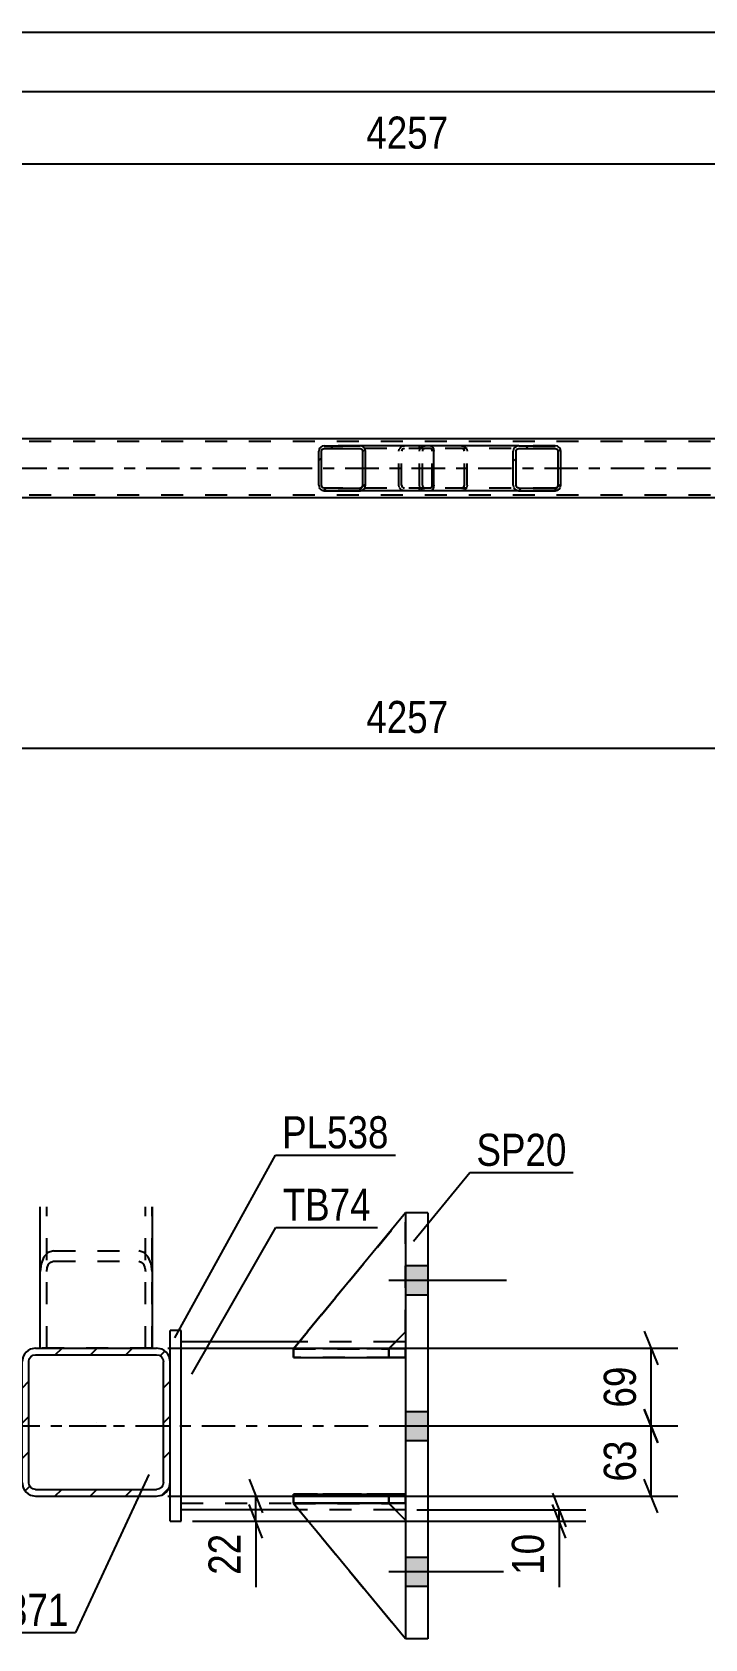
# Model space of a CAD drawing. Header units: millimetres. Extents: x 0 to 841, y 0 to 594.
# Drawn here: x 209 to 269, y 142.7 to 286 of the extents above; entities that cross this region are included whole.
import ezdxf

# ---------------------------------------------------------------- set-up
doc = ezdxf.new("R2010")
doc.units = ezdxf.units.MM
doc.linetypes.add('DXK_LINE_DOT2', pattern=[3.9198, 1.9599, -1.9599])
doc.linetypes.add('DXK_LINE_DOT3', pattern=[5.9187, 2.979, -0.9799, 0.9799, -0.9799])
doc.styles.add('Arial Narrow', font='ARIALN.TTF', dxfattribs={"height": 0.2})

# ---------------------------------------------------------------- blocks, each defined once
blk = doc.blocks.new('Part-814521622-2860 - 2731')
at = {"color": 7, "linetype": 'DXK_LINE_DOT2'}
for p, q in [((724.18, 249.51), (65.27, 249.51)), ((724.18, 244.71), (65.27, 244.71))]:
    blk.add_line(p, q, dxfattribs=at)
at = {"color": 2, "linetype": 'Continuous'}
for p, q in [((326.79, 249.75), (162.52, 249.75)), ((326.79, 244.47), (162.52, 244.47))]:
    blk.add_line(p, q, dxfattribs=at)
at = {"color": 7, "linetype": 'DXK_LINE_DOT3'}
blk.add_line((65.27, 247.11), (724.18, 247.11), dxfattribs=at)
blk = doc.blocks.new('Part-814521622-2922 - 2731')
at = {"linetype": 'Continuous'}
h = blk.add_hatch(dxfattribs=at)
h.set_pattern_fill('', scale=0.7, style=0, pattern_type=0)
h.set_pattern_definition([(45, (256.1018, 248.8128), (-1.57154, 1.57154), [])])
h.paths.add_polyline_path([(256.14, 248.63), (256.1, 248.81), (255.99, 248.97), (255.83, 249.07), (255.63, 249.11), (252.39, 249.11), (252.2, 249.07), (252.03, 248.97), (251.92, 248.81), (251.88, 248.63), (251.88, 245.59), (251.92, 245.41), (252.03, 245.25), (252.2, 245.15), (252.39, 245.11), (255.63, 245.11), (255.83, 245.15), (255.99, 245.25), (256.1, 245.41), (256.14, 245.59)])
h.paths.add_polyline_path([(255.87, 245.5), (255.81, 245.42), (255.73, 245.37), (255.63, 245.35), (252.39, 245.35), (252.3, 245.37), (252.21, 245.42), (252.16, 245.5), (252.14, 245.59), (252.14, 248.63), (252.16, 248.72), (252.21, 248.8), (252.3, 248.85), (252.39, 248.87), (255.63, 248.87), (255.73, 248.85), (255.81, 248.8), (255.87, 248.72), (255.89, 248.63), (255.89, 245.59)])
at = {"color": 7, "linetype": 'DXK_LINE_DOT2'}
for p, q in [((243.53, 248.63), (243.57, 248.81)), ((243.53, 245.59), (243.53, 248.63)), ((243.81, 248.72), (243.79, 248.63)), ((243.79, 245.59), (243.79, 248.63)), ((243.86, 248.8), (243.81, 248.72)), ((243.85, 249.07), (244.05, 249.11)), ((243.95, 248.85), (243.86, 248.8)), ((244.05, 248.87), (243.95, 248.85)), ((244.53, 249.11), (244.05, 249.11)), ((255.63, 248.87), (244.05, 248.87)), ((247.28, 249.11), (247.48, 249.07)), ((247.38, 248.85), (247.28, 248.87)), ((247.46, 248.8), (247.38, 248.85)), ((247.52, 248.72), (247.46, 248.8)), ((247.54, 248.63), (247.52, 248.72)), ((247.54, 245.59), (247.54, 248.63)), ((247.75, 248.81), (247.79, 248.63)), ((247.79, 245.59), (247.79, 248.63)), ((255.63, 249.11), (252.39, 249.11)), ((243.57, 245.41), (243.53, 245.59)), ((243.79, 245.59), (243.81, 245.5)), ((243.81, 245.5), (243.86, 245.42)), ((244.05, 245.11), (243.85, 245.15)), ((243.86, 245.42), (243.95, 245.37)), ((243.95, 245.37), (244.05, 245.35)), ((255.63, 245.35), (244.05, 245.35)), ((244.53, 245.11), (244.05, 245.11)), ((247.28, 245.35), (247.38, 245.37)), ((247.48, 245.15), (247.28, 245.11)), ((247.38, 245.37), (247.46, 245.42)), ((247.46, 245.42), (247.52, 245.5)), ((247.52, 245.5), (247.54, 245.59)), ((247.79, 245.59), (247.75, 245.41)), ((255.63, 245.11), (252.39, 245.11))]:
    blk.add_line(p, q, dxfattribs=at)
at = {"color": 2, "linetype": 'Continuous'}
for p, q in [((252.39, 249.11), (244.53, 249.11)), ((251.92, 248.81), (251.88, 248.63)), ((251.88, 245.59), (251.88, 248.63)), ((252.14, 248.63), (252.16, 248.72)), ((252.14, 245.59), (252.14, 248.63)), ((252.16, 248.72), (252.21, 248.8)), ((252.39, 249.11), (252.2, 249.07)), ((252.21, 248.8), (252.3, 248.85)), ((252.3, 248.85), (252.39, 248.87)), ((252.39, 249.11), (255.63, 249.11)), ((252.39, 248.87), (255.63, 248.87)), ((255.83, 249.07), (255.63, 249.11)), ((255.63, 248.87), (255.73, 248.85)), ((255.73, 248.85), (255.81, 248.8)), ((255.81, 248.8), (255.87, 248.72)), ((255.87, 248.72), (255.89, 248.63)), ((255.89, 245.59), (255.89, 248.63)), ((256.14, 248.63), (256.1, 248.81)), ((256.14, 245.59), (256.14, 248.63)), ((252.39, 245.11), (244.53, 245.11)), ((251.88, 245.59), (251.92, 245.41)), ((252.16, 245.5), (252.14, 245.59)), ((252.21, 245.42), (252.16, 245.5)), ((252.2, 245.15), (252.39, 245.11)), ((252.3, 245.37), (252.21, 245.42)), ((252.39, 245.35), (252.3, 245.37)), ((252.39, 245.35), (255.63, 245.35)), ((252.39, 245.11), (255.63, 245.11)), ((255.73, 245.37), (255.63, 245.35)), ((255.63, 245.11), (255.83, 245.15)), ((255.81, 245.42), (255.73, 245.37)), ((255.87, 245.5), (255.81, 245.42)), ((255.89, 245.59), (255.87, 245.5)), ((256.1, 245.41), (256.14, 245.59))]:
    blk.add_line(p, q, dxfattribs=at)
at = {"color": 7, "linetype": 'DXK_LINE_DOT2'}
for centre, start, end in [((244.03, 248.61), 110.7583, 155.68), ((247.3, 248.61), 24.32, 69.2417), ((244.03, 245.61), 204.32, 249.2417), ((247.3, 245.61), 290.7583, 335.68)]:
    blk.add_arc(centre, 0.496, start, end, dxfattribs=at)
at = {"color": 2, "linetype": 'Continuous'}
for centre, start, end in [((252.38, 248.61), 110.7583, 155.68), ((255.65, 248.61), 24.32, 69.2417), ((252.38, 245.61), 204.32, 249.2417), ((255.65, 245.61), 290.7583, 335.68)]:
    blk.add_arc(centre, 0.496, start, end, dxfattribs=at)
blk = doc.blocks.new('Part-814521622-2923 - 2731')
at = {"linetype": 'Continuous'}
h = blk.add_hatch(dxfattribs=at)
h.set_pattern_fill('', scale=0.7, style=0, pattern_type=0)
h.set_pattern_definition([(45, (238.6907, 248.8128), (-1.57154, 1.57154), [])])
h.paths.add_polyline_path([(238.73, 248.63), (238.69, 248.81), (238.58, 248.97), (238.42, 249.07), (238.23, 249.11), (235.04, 249.11), (234.85, 249.07), (234.69, 248.97), (234.58, 248.81), (234.54, 248.63), (234.54, 245.59), (234.58, 245.41), (234.69, 245.25), (234.85, 245.15), (235.04, 245.11), (238.23, 245.11), (238.42, 245.15), (238.58, 245.25), (238.69, 245.41), (238.73, 245.59)])
h.paths.add_polyline_path([(238.46, 245.5), (238.4, 245.42), (238.32, 245.37), (238.23, 245.35), (235.04, 245.35), (234.95, 245.37), (234.86, 245.42), (234.81, 245.5), (234.79, 245.59), (234.79, 248.63), (234.81, 248.72), (234.86, 248.8), (234.95, 248.85), (235.04, 248.87), (238.23, 248.87), (238.32, 248.85), (238.4, 248.8), (238.46, 248.72), (238.48, 248.63), (238.48, 245.59)])
at = {"color": 2, "linetype": 'Continuous'}
for p, q in [((234.58, 248.81), (234.54, 248.63)), ((234.54, 245.59), (234.54, 248.63)), ((234.79, 248.63), (234.81, 248.72)), ((234.79, 245.59), (234.79, 248.63)), ((234.81, 248.72), (234.86, 248.8)), ((235.04, 249.11), (234.85, 249.07)), ((234.86, 248.8), (234.95, 248.85)), ((234.95, 248.85), (235.04, 248.87)), ((235.04, 249.11), (238.23, 249.11)), ((235.04, 248.87), (238.23, 248.87)), ((244.53, 249.11), (238.23, 249.11)), ((238.42, 249.07), (238.23, 249.11)), ((238.23, 248.87), (238.32, 248.85)), ((238.32, 248.85), (238.4, 248.8)), ((238.4, 248.8), (238.46, 248.72)), ((238.46, 248.72), (238.48, 248.63)), ((238.48, 245.59), (238.48, 248.63)), ((238.73, 248.63), (238.69, 248.81)), ((238.73, 245.59), (238.73, 248.63)), ((244.53, 249.11), (244.63, 249.07)), ((244.63, 249.07), (244.72, 248.97)), ((244.72, 248.97), (244.78, 248.81)), ((244.78, 248.81), (244.8, 248.63)), ((244.8, 245.59), (244.8, 248.63)), ((234.54, 245.59), (234.58, 245.41)), ((234.81, 245.5), (234.79, 245.59)), ((234.86, 245.42), (234.81, 245.5)), ((234.85, 245.15), (235.04, 245.11)), ((234.95, 245.37), (234.86, 245.42)), ((235.04, 245.35), (234.95, 245.37)), ((235.04, 245.35), (238.23, 245.35)), ((235.04, 245.11), (238.23, 245.11)), ((238.32, 245.37), (238.23, 245.35)), ((238.23, 245.11), (238.42, 245.15)), ((244.53, 245.11), (238.23, 245.11)), ((238.4, 245.42), (238.32, 245.37)), ((238.46, 245.5), (238.4, 245.42)), ((238.48, 245.59), (238.46, 245.5)), ((238.69, 245.41), (238.73, 245.59)), ((244.63, 245.15), (244.53, 245.11)), ((244.72, 245.25), (244.63, 245.15)), ((244.78, 245.41), (244.72, 245.25)), ((244.8, 245.59), (244.78, 245.41))]:
    blk.add_line(p, q, dxfattribs=at)
at = {"color": 7, "linetype": 'DXK_LINE_DOT2'}
for p, q in [((238.23, 249.11), (235.04, 249.11)), ((244.53, 248.87), (235.04, 248.87)), ((241.69, 248.63), (241.73, 248.81)), ((241.69, 245.59), (241.69, 248.63)), ((241.96, 248.72), (241.94, 248.63)), ((241.94, 245.59), (241.94, 248.63)), ((242.01, 248.8), (241.96, 248.72)), ((242, 249.07), (242.19, 249.11)), ((242.1, 248.85), (242.01, 248.8)), ((242.19, 248.87), (242.1, 248.85)), ((243.53, 248.87), (243.53, 249.11)), ((244.58, 248.85), (244.53, 248.87)), ((244.62, 248.8), (244.58, 248.85)), ((244.65, 248.72), (244.62, 248.8)), ((244.66, 248.63), (244.65, 248.72)), ((244.66, 245.59), (244.66, 248.63)), ((244.53, 245.35), (235.04, 245.35)), ((238.23, 245.11), (235.04, 245.11)), ((241.73, 245.41), (241.69, 245.59)), ((241.94, 245.59), (241.96, 245.5)), ((241.96, 245.5), (242.01, 245.42)), ((242.19, 245.11), (242, 245.15)), ((242.01, 245.42), (242.04, 245.41)), ((242.04, 245.41), (242.1, 245.37)), ((242.1, 245.37), (242.19, 245.35)), ((243.53, 245.11), (243.53, 245.35)), ((244.53, 245.35), (244.58, 245.37)), ((244.58, 245.37), (244.62, 245.42)), ((244.62, 245.42), (244.65, 245.5)), ((244.65, 245.5), (244.66, 245.59))]:
    blk.add_line(p, q, dxfattribs=at)
at = {"color": 2, "linetype": 'Continuous'}
for centre, start, end in [((235.03, 248.61), 111.1941, 156.1506), ((238.24, 248.61), 23.8494, 68.8059), ((235.03, 245.6), 203.8494, 248.8059), ((238.24, 245.6), 291.1941, 336.1506)]:
    blk.add_arc(centre, 0.492, start, end, dxfattribs=at)
at = {"color": 7, "linetype": 'DXK_LINE_DOT2'}
for centre, start, end in [((242.18, 248.61), 111.1941, 156.1506), ((242.18, 245.6), 203.8494, 248.8059)]:
    blk.add_arc(centre, 0.492, start, end, dxfattribs=at)
blk = doc.blocks.new('Part-814521622-6773 - 6751')
at = {"color": 2, "linetype": 'Continuous'}
for p, q in [((209.69, 168.62), (209.69, 181.23)), ((219.69, 181.23), (219.69, 168.62))]:
    blk.add_line(p, q, dxfattribs=at)
at = {"color": 7, "linetype": 'DXK_LINE_DOT2'}
for p, q in [((210.29, 168.62), (210.29, 181.23)), ((219.09, 168.62), (219.09, 181.23)), ((219.69, 168.62), (209.69, 168.62))]:
    blk.add_line(p, q, dxfattribs=at)
blk = doc.blocks.new('Part-814521622-6757 - 6751')
at = {"color": 2, "linetype": 'Continuous'}
for p, q in [((232.79, 169.18), (222.29, 169.18)), ((242.29, 169.18), (241.4, 169.18)), ((232.78, 154.18), (222.29, 154.18)), ((242.29, 154.18), (241.38, 154.18))]:
    blk.add_line(p, q, dxfattribs=at)
at = {"color": 7, "linetype": 'DXK_LINE_DOT2'}
for p, q in [((222.29, 154.18), (222.29, 169.18)), ((241.4, 169.18), (232.79, 169.18)), ((242.29, 169.18), (242.29, 154.18)), ((242.29, 168.58), (222.29, 168.58)), ((222.29, 154.78), (242.29, 154.78)), ((241.38, 154.18), (232.78, 154.18))]:
    blk.add_line(p, q, dxfattribs=at)
at = {"color": 7, "linetype": 'DXK_LINE_DOT3'}
blk.add_line((212.29, 161.68), (252.29, 161.68), dxfattribs=at)
blk = doc.blocks.new('Part-814521622-6774 - 6751')
at = {"color": 7, "linetype": 'DXK_LINE_DOT2'}
for p, q in [((209.69, 168.62), (209.69, 181.23)), ((210.29, 168.62), (210.29, 181.23)), ((219.09, 168.62), (219.09, 181.23)), ((219.69, 168.62), (219.69, 181.23)), ((210.04, 176.75), (209.78, 176.15)), ((210.43, 177.16), (210.04, 176.75)), ((210.89, 177.3), (210.43, 177.16)), ((210.66, 176.3), (210.89, 176.37)), ((210.89, 177.3), (218.49, 177.3)), ((210.89, 176.37), (218.49, 176.37)), ((218.95, 177.16), (218.49, 177.3)), ((218.49, 176.37), (218.72, 176.3)), ((219.34, 176.75), (218.95, 177.16)), ((219.6, 176.15), (219.34, 176.75)), ((209.78, 176.15), (209.69, 175.44)), ((210.29, 175.44), (210.33, 175.79)), ((210.33, 175.79), (210.46, 176.1)), ((210.46, 176.1), (210.66, 176.3)), ((218.72, 176.3), (218.91, 176.1)), ((218.91, 176.1), (219.04, 175.79)), ((219.04, 175.79), (219.09, 175.44)), ((219.69, 175.44), (219.6, 176.15)), ((209.69, 168.62), (219.69, 168.62))]:
    blk.add_line(p, q, dxfattribs=at)
blk = doc.blocks.new('Part-814521622-6766 - 6751')
at = {"linetype": 'Continuous'}
h = blk.add_hatch(dxfattribs=at)
h.set_pattern_fill('', scale=0.7, style=0, pattern_type=0)
h.set_pattern_definition([(45, (220.5468, 155.5135), (-1.57154, 1.57154), [])])
h.paths.add_polyline_path([(220.09, 155.42), (220.55, 155.51), (220.94, 155.77), (221.2, 156.16), (221.29, 156.62), (221.29, 167.42), (221.2, 167.88), (220.94, 168.27), (220.55, 168.53), (220.09, 168.62), (209.29, 168.62), (208.83, 168.53), (208.44, 168.27), (208.18, 167.88), (208.09, 167.42), (208.09, 156.62), (208.18, 156.16), (208.44, 155.77), (208.83, 155.51), (209.29, 155.42)])
h.paths.add_polyline_path([(209.29, 156.02), (209.06, 156.07), (208.86, 156.2), (208.73, 156.39), (208.69, 156.62), (208.69, 167.42), (208.73, 167.65), (208.86, 167.85), (209.06, 167.98), (209.29, 168.02), (220.09, 168.02), (220.32, 167.98), (220.51, 167.85), (220.64, 167.65), (220.69, 167.42), (220.69, 156.62), (220.64, 156.39), (220.51, 156.2), (220.32, 156.07), (220.09, 156.02)])
at = {"color": 2, "linetype": 'Continuous'}
for p, q in [((208.18, 167.88), (208.09, 167.42)), ((208.73, 167.65), (208.86, 167.85)), ((209.29, 168.62), (208.83, 168.53)), ((208.86, 167.85), (209.06, 167.98)), ((209.06, 167.98), (209.29, 168.02)), ((209.29, 168.62), (220.09, 168.62)), ((209.29, 168.02), (220.09, 168.02)), ((220.55, 168.53), (220.09, 168.62)), ((220.09, 168.02), (220.32, 167.98)), ((220.32, 167.98), (220.51, 167.85)), ((220.51, 167.85), (220.64, 167.65)), ((221.29, 167.42), (221.2, 167.88)), ((208.09, 156.62), (208.09, 167.42)), ((208.69, 167.42), (208.73, 167.65)), ((208.69, 156.62), (208.69, 167.42)), ((220.64, 167.65), (220.69, 167.42)), ((220.69, 156.62), (220.69, 167.42)), ((221.29, 156.62), (221.29, 167.42)), ((208.09, 156.62), (208.18, 156.16)), ((208.73, 156.39), (208.69, 156.62)), ((208.86, 156.2), (208.73, 156.39)), ((220.64, 156.39), (220.51, 156.2)), ((220.69, 156.62), (220.64, 156.39)), ((221.2, 156.16), (221.29, 156.62)), ((208.83, 155.51), (209.29, 155.42)), ((209.06, 156.07), (208.86, 156.2)), ((209.29, 156.02), (209.06, 156.07)), ((209.29, 156.02), (220.09, 156.02)), ((209.29, 155.42), (220.09, 155.42)), ((220.32, 156.07), (220.09, 156.02)), ((220.09, 155.42), (220.55, 155.51)), ((220.51, 156.2), (220.32, 156.07))]:
    blk.add_line(p, q, dxfattribs=at)
at = {"color": 7, "linetype": 'DXK_LINE_DOT3'}
blk.add_line((214.69, 162.02), (214.69, 162.02), dxfattribs=at)
at = {"color": 2, "linetype": 'Continuous'}
for centre, start, end in [((209.29, 167.42), 112.5, 157.5), ((220.09, 167.42), 22.5, 67.5), ((209.29, 156.62), 202.5, 247.5), ((220.09, 156.62), 292.5, 337.5)]:
    blk.add_arc(centre, 1.2, start, end, dxfattribs=at)
blk = doc.blocks.new('Part-814521622-6783 - 6751')
at = {"color": 2, "linetype": 'Continuous'}
for p, q in [((232.3, 168.58), (232.29, 168.58)), ((232.29, 168.58), (232.29, 167.78)), ((232.29, 167.78), (242.29, 167.78)), ((242.29, 168.58), (233.54, 168.58)), ((242.29, 168.58), (242.29, 168.58)), ((242.29, 168.58), (242.29, 167.78))]:
    blk.add_line(p, q, dxfattribs=at)
at = {"color": 7, "linetype": 'DXK_LINE_DOT2'}
for p, q in [((232.29, 167.78), (240.79, 167.78)), ((233.54, 168.58), (232.3, 168.58)), ((240.79, 168.58), (232.3, 168.58)), ((240.79, 168.58), (242.29, 168.58)), ((240.79, 168.58), (240.79, 167.78)), ((240.79, 167.78), (242.29, 167.78)), ((242.29, 168.58), (242.29, 168.58))]:
    blk.add_line(p, q, dxfattribs=at)
blk = doc.blocks.new('Part-814521622-6784 - 6751')
at = {"color": 2, "linetype": 'Continuous'}
for p, q in [((232.29, 155.58), (242.29, 155.58)), ((232.29, 155.58), (232.29, 154.78)), ((242.29, 155.58), (242.29, 155.58)), ((242.29, 154.78), (242.29, 155.58)), ((242.29, 154.78), (232.29, 154.78))]:
    blk.add_line(p, q, dxfattribs=at)
at = {"color": 7, "linetype": 'DXK_LINE_DOT2'}
for p, q in [((240.79, 155.58), (232.29, 155.58)), ((242.29, 155.58), (240.79, 155.58)), ((240.79, 155.58), (240.79, 154.78)), ((242.29, 155.58), (242.29, 155.58)), ((232.29, 154.78), (240.79, 154.78)), ((240.79, 154.78), (242.29, 154.78))]:
    blk.add_line(p, q, dxfattribs=at)
blk = doc.blocks.new('Part-814521622-6849 - 6751')
at = {"color": 2, "linetype": 'Continuous'}
for p, q in [((222.29, 170.18), (221.29, 170.18)), ((221.29, 167.42), (221.29, 170.18)), ((222.29, 153.18), (222.29, 170.18)), ((221.29, 153.18), (221.29, 156.62)), ((221.29, 153.18), (222.29, 153.18))]:
    blk.add_line(p, q, dxfattribs=at)
at = {"color": 7, "linetype": 'DXK_LINE_DOT2'}
blk.add_line((221.29, 156.62), (221.29, 167.42), dxfattribs=at)
blk = doc.blocks.new('Part-814521622-6785 - 6751')
at = {"color": 7, "linetype": 'DXK_LINE_DOT2'}
for p, q in [((232.29, 167.78), (232.29, 168.58)), ((232.29, 168.58), (240.79, 168.58)), ((242.29, 168.58), (232.29, 168.58)), ((240.79, 167.78), (232.29, 167.78)), ((232.29, 167.78), (242.29, 167.78)), ((240.79, 167.78), (240.79, 168.58)), ((240.79, 168.58), (242.29, 168.58)), ((242.29, 167.78), (240.79, 167.78)), ((242.29, 167.78), (242.29, 168.58)), ((242.29, 167.78), (242.29, 168.58)), ((242.29, 168.58), (242.29, 168.58)), ((242.29, 167.78), (242.29, 167.78))]:
    blk.add_line(p, q, dxfattribs=at)
blk = doc.blocks.new('Part-814521622-6786 - 6751')
at = {"color": 7, "linetype": 'DXK_LINE_DOT2'}
for p, q in [((232.29, 154.78), (232.29, 155.58)), ((232.29, 155.58), (240.79, 155.58)), ((242.29, 155.58), (232.29, 155.58)), ((240.79, 154.78), (240.79, 155.58)), ((240.79, 155.58), (242.29, 155.58)), ((242.29, 154.78), (242.29, 155.58)), ((242.29, 154.78), (242.29, 155.58)), ((242.29, 155.58), (242.29, 155.58)), ((240.79, 154.78), (232.29, 154.78)), ((232.29, 154.78), (242.29, 154.78)), ((242.29, 154.78), (240.79, 154.78)), ((242.29, 154.78), (242.29, 154.78))]:
    blk.add_line(p, q, dxfattribs=at)
blk = doc.blocks.new('Part-814521622-6787 - 6751')
at = {"color": 2, "linetype": 'Continuous'}
for p, q in [((242.29, 180.68), (232.29, 168.57)), ((240.8, 168.58), (242.29, 170.07)), ((233.54, 168.57), (232.29, 168.57)), ((232.29, 168.57), (232.29, 168.57))]:
    blk.add_line(p, q, dxfattribs=at)
at = {"color": 7, "linetype": 'DXK_LINE_DOT2'}
for p, q in [((232.29, 168.57), (242.29, 180.68)), ((242.29, 170.07), (242.29, 180.68)), ((240.79, 168.57), (242.29, 170.07)), ((240.79, 168.57), (232.29, 168.57)), ((240.79, 168.57), (233.54, 168.57)), ((240.79, 168.57), (240.8, 168.58)), ((240.79, 168.57), (240.79, 168.57))]:
    blk.add_line(p, q, dxfattribs=at)
blk = doc.blocks.new('Part-814521622-6806 - 6751')
at = {"color": 2, "linetype": 'Continuous'}
for p, q in [((244.29, 180.68), (242.29, 180.68)), ((242.29, 180.68), (242.29, 142.68)), ((244.29, 180.68), (244.29, 142.68)), ((244.29, 142.68), (242.29, 142.68))]:
    blk.add_line(p, q, dxfattribs=at)
blk = doc.blocks.new('Part-814521622-6832 - 6751')
at = {"color": 7, "linetype": 'DXK_LINE_DOT2'}
for p, q in [((242.29, 180.68), (232.29, 168.57)), ((232.29, 168.57), (242.29, 180.68)), ((242.29, 170.07), (242.29, 180.68)), ((240.79, 168.57), (242.29, 170.07)), ((240.79, 168.57), (242.29, 170.07)), ((232.29, 168.57), (240.79, 168.57)), ((232.29, 168.57), (232.29, 168.57)), ((240.79, 168.57), (232.29, 168.57)), ((240.79, 168.57), (240.79, 168.57))]:
    blk.add_line(p, q, dxfattribs=at)
blk = doc.blocks.new('Part-814521622-6833 - 6751')
at = {"color": 2, "linetype": 'Continuous'}
for p, q in [((232.29, 154.77), (232.29, 154.77)), ((240.79, 154.77), (232.29, 154.77)), ((242.29, 142.68), (232.29, 154.77)), ((240.79, 154.77), (240.79, 154.77)), ((240.79, 154.77), (242.29, 153.27))]:
    blk.add_line(p, q, dxfattribs=at)
at = {"color": 7, "linetype": 'DXK_LINE_DOT2'}
for p, q in [((232.29, 154.77), (240.79, 154.77)), ((242.29, 142.68), (232.29, 154.77)), ((240.79, 154.77), (242.29, 153.27)), ((242.29, 153.27), (242.29, 142.68))]:
    blk.add_line(p, q, dxfattribs=at)
blk = doc.blocks.new('Part-814521622-6834 - 6751')
at = {"color": 7, "linetype": 'DXK_LINE_DOT2'}
for p, q in [((232.29, 154.77), (240.79, 154.77)), ((242.29, 142.68), (232.29, 154.77)), ((232.29, 154.77), (232.29, 154.77)), ((240.79, 154.77), (232.29, 154.77)), ((232.29, 154.77), (242.29, 142.68)), ((240.79, 154.77), (242.29, 153.27)), ((240.79, 154.77), (240.79, 154.77)), ((242.29, 153.27), (240.79, 154.77)), ((242.29, 153.27), (242.29, 142.68))]:
    blk.add_line(p, q, dxfattribs=at)
blk = doc.blocks.new('Part-814521622-6839 - 6751')
at = {"color": 2, "linetype": 'Continuous'}
for p, q in [((187.09, 169.18), (187.98, 169.18)), ((196.58, 169.18), (207.09, 169.18)), ((187.09, 154.18), (188, 154.18)), ((196.6, 154.18), (207.09, 154.18))]:
    blk.add_line(p, q, dxfattribs=at)
at = {"color": 7, "linetype": 'DXK_LINE_DOT2'}
for p, q in [((187.09, 154.18), (187.09, 169.18)), ((187.98, 169.18), (196.58, 169.18)), ((207.09, 154.18), (207.09, 169.18)), ((187.09, 168.58), (207.09, 168.58)), ((187.09, 154.78), (207.09, 154.78)), ((188, 154.18), (196.6, 154.18))]:
    blk.add_line(p, q, dxfattribs=at)
at = {"color": 7, "linetype": 'DXK_LINE_DOT3'}
blk.add_line((177.09, 161.68), (217.09, 161.68), dxfattribs=at)
blk = doc.blocks.new('Bolt-814521622-6888 - 6751')
at = {"linetype": 'Continuous'}
for points in [[(244.29, 173.38), (244.29, 175.98), (242.29, 175.98), (242.29, 173.38)], [(244.29, 173.38), (244.29, 175.98), (242.29, 175.98), (242.29, 173.38)], [(244.29, 173.38), (244.29, 175.98), (242.29, 175.98), (242.29, 173.38)], [(244.29, 160.38), (244.29, 162.98), (242.29, 162.98), (242.29, 160.38)], [(244.29, 160.38), (244.29, 162.98), (242.29, 162.98), (242.29, 160.38)], [(244.29, 147.38), (244.29, 149.98), (242.29, 149.98), (242.29, 147.38)], [(244.29, 147.38), (244.29, 149.98), (242.29, 149.98), (242.29, 147.38)], [(244.29, 147.38), (244.29, 149.98), (242.29, 149.98), (242.29, 147.38)]]:
    blk.add_hatch(color=1, dxfattribs=at).paths.add_polyline_path(points)
at = {"color": 1, "linetype": 'Continuous'}
for p, q in [((242.29, 175.98), (244.29, 175.98)), ((242.29, 175.98), (244.29, 175.98)), ((242.29, 175.98), (244.29, 175.98)), ((240.79, 174.68), (251.29, 174.68)), ((240.79, 174.68), (251.29, 174.68)), ((240.79, 174.68), (251.29, 174.68)), ((242.29, 173.38), (244.29, 173.38)), ((242.29, 173.38), (244.29, 173.38)), ((242.29, 173.38), (244.29, 173.38)), ((242.29, 162.98), (244.29, 162.98)), ((242.29, 162.98), (244.29, 162.98)), ((240.79, 161.68), (251.29, 161.68)), ((240.79, 161.68), (251.29, 161.68)), ((242.29, 160.38), (244.29, 160.38)), ((242.29, 160.38), (244.29, 160.38)), ((242.29, 149.98), (244.29, 149.98)), ((242.29, 149.98), (244.29, 149.98)), ((242.29, 149.98), (244.29, 149.98)), ((240.79, 148.68), (251.29, 148.68)), ((240.79, 148.68), (251.29, 148.68)), ((240.79, 148.68), (251.29, 148.68)), ((242.29, 147.38), (244.29, 147.38)), ((242.29, 147.38), (244.29, 147.38)), ((242.29, 147.38), (244.29, 147.38))]:
    blk.add_line(p, q, dxfattribs=at)
blk = doc.blocks.new('StraightDimension-814521622-3159 - 2731')
at = {"color": 7, "linetype": 'Continuous'}
for p, q in [((157.32, 235.07), (157.32, 213.53)), ((327.59, 235.07), (327.59, 213.53)), ((158.82, 222.74), (155.82, 221.54)), ((326.09, 221.54), (329.09, 222.74)), ((157.32, 222.14), (327.59, 222.14))]:
    blk.add_line(p, q, dxfattribs=at)
at = {"color": 0}
blk.add_wipeout([(246.71, 222.89), (246.71, 227.09), (238.19, 227.09), (238.19, 222.89)], dxfattribs=at)
at = {"color": 3, "style": 'Arial Narrow'}
blk.add_text('4257', height=2.863, dxfattribs=at).set_placement((238.79, 223.49))
at = {"color": 0, "linetype": 'Continuous'}
blk.add_wipeout([(326.99, 221.44), (322.79, 221.44), (322.79, 212.93), (326.99, 212.93)], dxfattribs=at)
at = {"color": 3, "linetype": 'Continuous', "style": 'Arial Narrow'}
blk.add_text('7881', height=2.863, rotation=90.0002, dxfattribs=at).set_placement((326.39, 213.53))
blk = doc.blocks.new('StraightDimension-814521622-3166 - 2731')
at = {"color": 7, "linetype": 'Continuous'}
blk.add_line((56.01, 286.02), (733.44, 286.02), dxfattribs=at)
blk = doc.blocks.new('StraightDimension-814521622-3177 - 2731')
at = {"color": 7, "linetype": 'Continuous'}
for p, q in [((157.32, 259.15), (157.32, 277.12)), ((327.59, 259.15), (327.59, 277.12)), ((158.82, 274.87), (155.82, 273.67)), ((157.32, 274.27), (327.59, 274.27)), ((326.09, 273.67), (329.09, 274.87))]:
    blk.add_line(p, q, dxfattribs=at)
at = {"color": 0}
blk.add_wipeout([(246.71, 275.02), (246.71, 279.22), (238.19, 279.22), (238.19, 275.02)], dxfattribs=at)
at = {"color": 3, "style": 'Arial Narrow'}
blk.add_text('4257', height=2.863, dxfattribs=at).set_placement((238.79, 275.62))
blk = doc.blocks.new('StraightDimension-814521622-7570 - 2731')
at = {"color": 7, "linetype": 'Continuous'}
blk.add_line((56.65, 280.71), (732.8, 280.71), dxfattribs=at)
blk = doc.blocks.new('StraightDimension-814521622-7002 - 6751')
at = {"color": 7, "linetype": 'Continuous'}
for p, q in [((255.38, 155.68), (256.58, 152.68)), ((243.29, 154.18), (258.38, 154.18)), ((256.58, 151.68), (255.38, 154.68)), ((255.98, 153.18), (255.98, 154.18)), ((223.29, 153.18), (258.38, 153.18)), ((255.98, 153.18), (255.98, 147.28)), ((255.98, 153.18), (255.98, 147.28))]:
    blk.add_line(p, q, dxfattribs=at)
at = {"color": 0}
blk.add_wipeout([(255.23, 152.66), (251.03, 152.66), (251.03, 147.8), (255.23, 147.8)], dxfattribs=at)
at = {"color": 3, "style": 'Arial Narrow'}
blk.add_text('10', height=2.863, rotation=90.0002, dxfattribs=at).set_placement((254.63, 148.4))
blk = doc.blocks.new('StraightDimension-814521622-6991 - 6751')
at = {"color": 7, "linetype": 'Continuous'}
for p, q in [((228.33, 156.92), (229.53, 153.92)), ((221.09, 155.42), (231.33, 155.42)), ((228.93, 153.18), (228.93, 155.42)), ((229.53, 151.68), (228.33, 154.68)), ((223.29, 153.18), (231.33, 153.18)), ((228.93, 153.18), (228.93, 147.28)), ((228.93, 153.18), (228.93, 147.28))]:
    blk.add_line(p, q, dxfattribs=at)
at = {"color": 0}
blk.add_wipeout([(228.18, 152.66), (223.98, 152.66), (223.98, 147.8), (228.18, 147.8)], dxfattribs=at)
at = {"color": 3, "style": 'Arial Narrow'}
blk.add_text('22', height=2.863, rotation=90.0002, dxfattribs=at).set_placement((227.58, 148.4))
blk = doc.blocks.new('StraightDimension-814521622-6969 - 6751')
at = {"color": 7, "linetype": 'Continuous'}
for p, q in [((263.58, 170.12), (264.78, 167.12)), ((221.09, 168.62), (266.58, 168.62)), ((264.18, 161.68), (264.18, 168.62)), ((264.78, 160.18), (263.58, 163.18)), ((250.77, 161.68), (266.58, 161.68))]:
    blk.add_line(p, q, dxfattribs=at)
at = {"color": 0}
blk.add_wipeout([(263.43, 167.58), (259.23, 167.58), (259.23, 162.72), (263.43, 162.72)], dxfattribs=at)
at = {"color": 3, "style": 'Arial Narrow'}
blk.add_text('69', height=2.863, rotation=90.0002, dxfattribs=at).set_placement((262.83, 163.32))
blk = doc.blocks.new('StraightDimension-814521622-6959 - 6751')
at = {"color": 7, "linetype": 'Continuous'}
for p, q in [((263.58, 163.18), (264.78, 160.18)), ((250.77, 161.68), (266.58, 161.68)), ((264.18, 155.42), (264.18, 161.68)), ((264.78, 153.92), (263.58, 156.92)), ((221.09, 155.42), (266.58, 155.42))]:
    blk.add_line(p, q, dxfattribs=at)
at = {"color": 0}
blk.add_wipeout([(263.43, 160.98), (259.23, 160.98), (259.23, 156.12), (263.43, 156.12)], dxfattribs=at)
at = {"color": 3, "style": 'Arial Narrow'}
blk.add_text('63', height=2.863, rotation=90.0002, dxfattribs=at).set_placement((262.83, 156.72))
blk = doc.blocks.new('Mark-814521622-6753 - 6751')
at = {"color": 0}
blk.add_wipeout([(239.19, 179.98), (239.19, 182.98), (231.33, 182.98), (231.33, 179.98)], dxfattribs=at)
blk.add_wipeout([(239.19, 179.98), (239.19, 182.98), (231.33, 182.98), (231.33, 179.98)], dxfattribs=at)
at = {"color": 30, "linetype": 'Continuous'}
for p, q in [((223.23, 166.3), (230.73, 179.38)), ((230.73, 179.38), (239.79, 179.38))]:
    blk.add_line(p, q, dxfattribs=at)
at = {"color": 3, "style": 'Arial Narrow'}
blk.add_text('TB74', height=2.863, dxfattribs=at).set_placement((231.33, 179.98))
blk = doc.blocks.new('Mark-814521622-6762 - 6751')
at = {"color": 0}
blk.add_wipeout([(212.24, 143.84), (212.24, 146.84), (202.19, 146.84), (202.19, 143.84)], dxfattribs=at)
blk.add_wipeout([(212.24, 143.84), (212.24, 146.84), (202.19, 146.84), (202.19, 143.84)], dxfattribs=at)
at = {"color": 30, "linetype": 'Continuous'}
for p in [(219.39, 157.34), (201.59, 143.24)]:
    blk.add_line(p, (212.84, 143.24), dxfattribs=at)
at = {"color": 3, "style": 'Arial Narrow'}
blk.add_text('BC371', height=2.863, dxfattribs=at).set_placement((202.19, 143.84))
blk = doc.blocks.new('Mark-814521622-6802 - 6751')
at = {"color": 0}
blk.add_wipeout([(256.65, 184.88), (256.65, 187.88), (248.61, 187.88), (248.61, 184.88)], dxfattribs=at)
blk.add_wipeout([(256.65, 184.88), (256.65, 187.88), (248.61, 187.88), (248.61, 184.88)], dxfattribs=at)
at = {"color": 30, "linetype": 'Continuous'}
for p, q in [((243.01, 178.16), (248.01, 184.28)), ((248.01, 184.28), (257.25, 184.28))]:
    blk.add_line(p, q, dxfattribs=at)
at = {"color": 3, "style": 'Arial Narrow'}
blk.add_text('SP20', height=2.863, dxfattribs=at).set_placement((248.61, 184.88))
blk = doc.blocks.new('Mark-814521622-6845 - 6751')
at = {"color": 0}
blk.add_wipeout([(240.79, 186.44), (240.79, 189.44), (231.28, 189.44), (231.28, 186.44)], dxfattribs=at)
blk.add_wipeout([(240.79, 186.44), (240.79, 189.44), (231.28, 189.44), (231.28, 186.44)], dxfattribs=at)
at = {"color": 30, "linetype": 'Continuous'}
for p, q in [((221.72, 169.53), (230.68, 185.84)), ((230.68, 185.84), (241.39, 185.84))]:
    blk.add_line(p, q, dxfattribs=at)
at = {"color": 3, "style": 'Arial Narrow'}
blk.add_text('PL538', height=2.863, dxfattribs=at).set_placement((231.28, 186.44))

msp = doc.modelspace()

# ---------------------------------------------------------------- block references
for name in ['StraightDimension-814521622-3166 - 2731', 'Part-814521622-2860 - 2731', 'Part-814521622-2923 - 2731', 'Part-814521622-2922 - 2731', 'StraightDimension-814521622-3159 - 2731', 'Part-814521622-6773 - 6751', 'Part-814521622-6774 - 6751', 'Part-814521622-6787 - 6751', 'Part-814521622-6832 - 6751', 'Part-814521622-6806 - 6751', 'Bolt-814521622-6888 - 6751', 'Part-814521622-6839 - 6751', 'Part-814521622-6757 - 6751', 'Part-814521622-6849 - 6751', 'Part-814521622-6766 - 6751', 'Part-814521622-6783 - 6751', 'Part-814521622-6785 - 6751', 'Part-814521622-6784 - 6751', 'Part-814521622-6786 - 6751', 'Part-814521622-6833 - 6751', 'Part-814521622-6834 - 6751']:
    msp.add_blockref(name, (0, 0))

# ---------------------------------------------------------------- next in the draw order: block references
for name in ['StraightDimension-814521622-3177 - 2731', 'Mark-814521622-6802 - 6751', 'StraightDimension-814521622-6969 - 6751', 'Mark-814521622-6762 - 6751', 'StraightDimension-814521622-7002 - 6751']:
    msp.add_blockref(name, (0, 0))

# ---------------------------------------------------------------- next in the draw order: block references
for name in ['StraightDimension-814521622-7570 - 2731', 'Mark-814521622-6753 - 6751', 'StraightDimension-814521622-6991 - 6751']:
    msp.add_blockref(name, (0, 0))

# ---------------------------------------------------------------- next in the draw order: block references
for name in ['Mark-814521622-6845 - 6751', 'StraightDimension-814521622-6959 - 6751']:
    msp.add_blockref(name, (0, 0))

doc.saveas('drawing.dxf')
